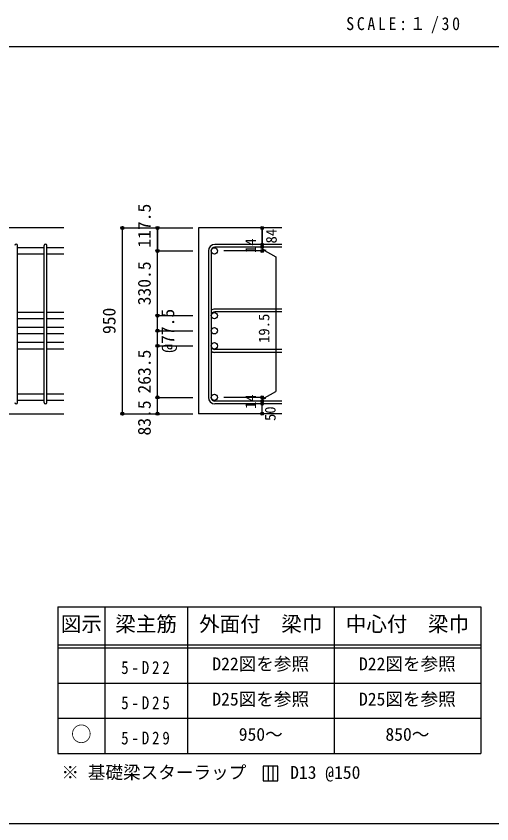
# Model space of a CAD drawing. Units: millimetres at full size, sheet at 1:30, with parts at other scales. Extents: x -5973 to 5954, y -4195 to 4201.
# Drawn here: x -3614 to -1181, y -4195 to -67 of the extents above; entities that cross this region are included whole.
import ezdxf
from ezdxf.enums import TextEntityAlignment as Align

# ---------------------------------------------------------------- set-up
doc = ezdxf.new("R2010")
doc.units = ezdxf.units.MM
doc.header["$LTSCALE"] = 30
doc.header["$PDMODE"] = 32
doc.header["$PDSIZE"] = 15
for name, color, linetype in [('0-1', 2, 'Continuous'), ('0-5', 7, 'Continuous'), ('0-6', 7, 'Continuous'), ('0-D', 4, 'Continuous'), ('6-7_文字', 7, 'Continuous'), ('6-E_枠', 7, 'Continuous'), ('F-0_枠', 6, 'Continuous')]:
    doc.layers.add(name, color=color, linetype=linetype)
doc.styles.add('ＭＳ ゴシック', font='')
doc.styles.get('ＭＳ ゴシック').set_extended_font_data('MS Gothic')

msp = doc.modelspace()

# ---------------------------------------------------------------- linework, layer by layer
at = {"layer": '0-1'}
for p, q in [((-3370.8, -1149.89), (-4820.8, -1149.89)), ((-2255.8, -1149.89), (-2680.8, -1149.89)), ((-2680.8, -1149.89), (-2680.8, -2098.97)), ((-2255.8, -2098.97), (-2680.8, -2098.97))]:
    msp.add_line(p, q, dxfattribs=at)
msp.add_lwpolyline([(-3770.8, -2199.89), (-3770.8, -2098.97), (-3370.8, -2098.97)], dxfattribs=at)
at = {"layer": '0-5'}
for p, q in [((-3470.8, -1250.82), (-3606.8, -1250.82)), ((-3370.8, -1250.82), (-3456.8, -1250.82)), ((-3470.8, -1283.82), (-3606.8, -1283.82)), ((-3370.8, -1283.82), (-3456.8, -1283.82)), ((-3470.8, -1581.39), (-3606.8, -1581.39)), ((-3370.8, -1581.39), (-3456.8, -1581.39)), ((-3470.8, -1614.39), (-3606.8, -1614.39)), ((-3370.8, -1614.39), (-3456.8, -1614.39)), ((-3470.8, -1658.39), (-3606.8, -1658.39)), ((-3470.8, -1691.39), (-3606.8, -1691.39)), ((-3370.8, -1658.39), (-3456.8, -1658.39)), ((-3370.8, -1691.39), (-3456.8, -1691.39)), ((-3470.8, -1735.39), (-3606.8, -1735.39)), ((-3470.8, -1768.39), (-3606.8, -1768.39)), ((-3370.8, -1735.39), (-3456.8, -1735.39)), ((-3370.8, -1768.39), (-3456.8, -1768.39)), ((-3470.8, -1998.97), (-3606.8, -1998.97)), ((-3370.8, -1998.97), (-3456.8, -1998.97)), ((-3470.8, -2031.97), (-3606.8, -2031.97)), ((-3370.8, -2031.97), (-3456.8, -2031.97))]:
    msp.add_line(p, q, dxfattribs=at)
at = {"layer": '0-5', "color": 3}
for centre in [(-2600.3, -1267.32), (-2600.3, -1597.89), (-2600.3, -1674.89), (-2600.3, -1751.89), (-2600.3, -2015.47)]:
    msp.add_circle(centre, 16.5, dxfattribs=at)
at = {"layer": '0-6'}
for p, q in [((-2255.8, -1233.82), (-2597.3, -1233.82)), ((-3606.8, -2041.97), (-3606.8, -1238.82)), ((-3470.8, -2041.97), (-3470.8, -1238.82)), ((-3456.8, -2041.97), (-3456.8, -1238.82)), ((-2630.8, -1267.32), (-2630.8, -2015.47)), ((-2616.8, -1267.32), (-2616.8, -2015.47)), ((-2255.8, -1247.82), (-2597.3, -1247.82)), ((-2255.8, -1564.39), (-2597.3, -1564.39)), ((-2255.8, -1578.39), (-2597.3, -1578.39)), ((-2255.8, -1771.39), (-2597.3, -1771.39)), ((-2255.8, -1785.39), (-2597.3, -1785.39)), ((-2255.8, -2034.97), (-2597.3, -2034.97)), ((-2255.8, -2048.97), (-2597.3, -2048.97))]:
    msp.add_line(p, q, dxfattribs=at)
for centre, radius, start, end in [((-3613.8, -1238.82), 7, 0, 180), ((-3463.8, -1238.82), 7, 0, 180), ((-2597.3, -1267.32), 33.5, 90, 180), ((-2597.3, -1267.32), 19.5, 90, 180), ((-2597.3, -1597.89), 33.5, 90, 125.59765), ((-2597.3, -1597.89), 19.5, 90, 180), ((-2597.3, -1751.89), 19.5, 180, 270), ((-2597.3, -1751.89), 33.5, 234.40235, 270), ((-2597.3, -2015.47), 33.5, 180, 270), ((-2597.3, -2015.47), 19.5, 180, 270), ((-3613.8, -2041.97), 7, 180, 0), ((-3463.8, -2041.97), 7, 180, 0)]:
    msp.add_arc(centre, radius, start, end, dxfattribs=at)
at = {"layer": '0-D'}
for p, q in [((-3070.8, -1149.89), (-2890.8, -1149.89)), ((-3070.8, -1149.89), (-2890.8, -1149.89)), ((-3070.8, -2098.97), (-3070.8, -1149.89)), ((-2890.8, -1149.89), (-2710.8, -1149.89)), ((-2890.8, -1149.89), (-2710.8, -1149.89)), ((-2890.8, -1149.89), (-2890.8, -1267.32)), ((-2890.8, -1267.32), (-2890.8, -1149.89)), ((-2355.8, -1247.82), (-2355.8, -1233.82)), ((-2890.8, -1267.32), (-2710.8, -1267.32)), ((-2890.8, -1267.32), (-2710.8, -1267.32)), ((-2355.8, -1267.32), (-2551.89, -1267.32)), ((-2355.8, -1247.82), (-2355.8, -1267.32)), ((-2355.8, -1257.57), (-2336.48, -1262.75)), ((-2355.8, -1257.57), (-2285.74, -1298.02)), ((-2285.74, -1298.02), (-2285.74, -1984.77)), ((-2890.8, -1597.89), (-2710.8, -1597.89)), ((-2890.8, -1597.89), (-2710.8, -1597.89)), ((-2890.8, -1597.89), (-2710.8, -1597.89)), ((-2890.8, -1674.89), (-2710.8, -1674.89)), ((-2890.8, -1674.89), (-2710.8, -1674.89)), ((-2890.8, -1674.89), (-2710.8, -1674.89)), ((-2890.8, -1751.89), (-2710.8, -1751.89)), ((-2890.8, -1751.89), (-2710.8, -1751.89)), ((-2890.8, -1751.89), (-2710.8, -1751.89)), ((-2890.8, -2015.47), (-2710.8, -2015.47)), ((-2890.8, -2015.47), (-2710.8, -2015.47)), ((-2890.8, -2015.47), (-2710.8, -2015.47)), ((-2890.8, -2098.97), (-2890.8, -2015.47)), ((-2355.8, -2015.47), (-2551.89, -2015.47)), ((-2355.8, -2025.22), (-2285.74, -1984.77)), ((-2355.8, -2034.97), (-2355.8, -2015.47)), ((-2355.8, -2025.22), (-2336.48, -2020.04)), ((-2355.8, -2048.97), (-2355.8, -2034.97)), ((-2355.8, -2098.97), (-2355.8, -2048.97)), ((-3070.8, -2098.97), (-2890.8, -2098.97)), ((-2890.8, -2098.97), (-2710.8, -2098.97))]:
    msp.add_line(p, q, dxfattribs=at)
for points in [[(-2355.8, -1149.89), (-2355.8, -1233.82), (-2355.8, -1149.89)], [(-2890.8, -2015.47), (-2890.8, -1751.89), (-2890.8, -1674.89), (-2890.8, -1597.89), (-2890.8, -1267.32)]]:
    msp.add_lwpolyline(points, dxfattribs=at)
for centre, radius in [((-3070.8, -1149.89), 8), ((-3070.8, -1149.89), 7.2), ((-3070.8, -1149.89), 6.4), ((-3070.8, -1149.89), 5.6), ((-3070.8, -1149.89), 4.8), ((-3070.8, -1149.89), 4), ((-3070.8, -1149.89), 3.2), ((-3070.8, -1149.89), 2.4), ((-3070.8, -1149.89), 1.6), ((-3070.8, -1149.89), 0.8), ((-2890.8, -1149.89), 8), ((-2890.8, -1149.89), 7.2), ((-2890.8, -1149.89), 6.4), ((-2890.8, -1149.89), 5.6), ((-2890.8, -1149.89), 4.8), ((-2890.8, -1149.89), 4), ((-2890.8, -1149.89), 3.2), ((-2890.8, -1149.89), 2.4), ((-2890.8, -1149.89), 1.6), ((-2890.8, -1149.89), 0.8), ((-2355.8, -1149.89), 4), ((-2355.8, -1149.89), 3.6), ((-2355.8, -1149.89), 3.2), ((-2355.8, -1149.89), 2.8), ((-2355.8, -1149.89), 2.4), ((-2355.8, -1149.89), 2), ((-2355.8, -1149.89), 1.6), ((-2355.8, -1149.89), 1.2), ((-2355.8, -1149.89), 0.8), ((-2355.8, -1149.89), 0.4), ((-2355.8, -1233.82), 4), ((-2355.8, -1233.82), 3.6), ((-2355.8, -1233.82), 3.2), ((-2355.8, -1233.82), 2.8), ((-2355.8, -1233.82), 2.4), ((-2355.8, -1233.82), 2), ((-2355.8, -1233.82), 1.6), ((-2355.8, -1233.82), 1.2), ((-2355.8, -1233.82), 0.8), ((-2355.8, -1233.82), 0.4), ((-2890.8, -1267.32), 8), ((-2890.8, -1267.32), 7.2), ((-2890.8, -1267.32), 6.4), ((-2890.8, -1267.32), 5.6), ((-2890.8, -1267.32), 4.8), ((-2890.8, -1267.32), 4), ((-2890.8, -1267.32), 3.2), ((-2890.8, -1267.32), 2.4), ((-2890.8, -1267.32), 1.6), ((-2890.8, -1267.32), 0.8), ((-2355.8, -1247.82), 4), ((-2355.8, -1267.32), 4), ((-2355.8, -1247.82), 3.6), ((-2355.8, -1267.32), 3.6), ((-2355.8, -1247.82), 3.2), ((-2355.8, -1267.32), 3.2), ((-2355.8, -1247.82), 2.8), ((-2355.8, -1267.32), 2.8), ((-2355.8, -1247.82), 2.4), ((-2355.8, -1267.32), 2.4), ((-2355.8, -1247.82), 2), ((-2355.8, -1267.32), 2), ((-2355.8, -1247.82), 1.6), ((-2355.8, -1267.32), 1.6), ((-2355.8, -1247.82), 1.2), ((-2355.8, -1267.32), 1.2), ((-2355.8, -1247.82), 0.8), ((-2355.8, -1267.32), 0.8), ((-2355.8, -1247.82), 0.4), ((-2355.8, -1267.32), 0.4), ((-2890.8, -1597.89), 8), ((-2890.8, -1597.89), 7.2), ((-2890.8, -1597.89), 6.4), ((-2890.8, -1597.89), 5.6), ((-2890.8, -1597.89), 4.8), ((-2890.8, -1597.89), 4), ((-2890.8, -1597.89), 3.2), ((-2890.8, -1597.89), 2.4), ((-2890.8, -1597.89), 1.6), ((-2890.8, -1597.89), 0.8), ((-2890.8, -1674.89), 8), ((-2890.8, -1674.89), 7.2), ((-2890.8, -1674.89), 6.4), ((-2890.8, -1674.89), 5.6), ((-2890.8, -1674.89), 4.8), ((-2890.8, -1674.89), 4), ((-2890.8, -1674.89), 3.2), ((-2890.8, -1674.89), 2.4), ((-2890.8, -1674.89), 1.6), ((-2890.8, -1674.89), 0.8), ((-2890.8, -1751.89), 8), ((-2890.8, -1751.89), 7.2), ((-2890.8, -1751.89), 6.4), ((-2890.8, -1751.89), 5.6), ((-2890.8, -1751.89), 4.8), ((-2890.8, -1751.89), 4), ((-2890.8, -1751.89), 3.2), ((-2890.8, -1751.89), 2.4), ((-2890.8, -1751.89), 1.6), ((-2890.8, -1751.89), 0.8), ((-2890.8, -2015.47), 8), ((-2890.8, -2015.47), 7.2), ((-2890.8, -2015.47), 6.4), ((-2890.8, -2015.47), 5.6), ((-2890.8, -2015.47), 4.8), ((-2890.8, -2015.47), 4), ((-2890.8, -2015.47), 3.2), ((-2890.8, -2015.47), 2.4), ((-2890.8, -2015.47), 1.6), ((-2890.8, -2015.47), 0.8), ((-2355.8, -2015.47), 4), ((-2355.8, -2015.47), 3.6), ((-2355.8, -2015.47), 3.2), ((-2355.8, -2015.47), 2.8), ((-2355.8, -2015.47), 2.4), ((-2355.8, -2015.47), 2), ((-2355.8, -2015.47), 1.6), ((-2355.8, -2015.47), 1.2), ((-2355.8, -2015.47), 0.8), ((-2355.8, -2015.47), 0.4), ((-2355.8, -2034.97), 4), ((-2355.8, -2048.97), 4), ((-2355.8, -2034.97), 3.6), ((-2355.8, -2048.97), 3.6), ((-2355.8, -2034.97), 3.2), ((-2355.8, -2048.97), 3.2), ((-2355.8, -2034.97), 2.8), ((-2355.8, -2048.97), 2.8), ((-2355.8, -2034.97), 2.4), ((-2355.8, -2048.97), 2.4), ((-2355.8, -2034.97), 2), ((-2355.8, -2048.97), 2), ((-2355.8, -2034.97), 1.6), ((-2355.8, -2048.97), 1.6), ((-2355.8, -2034.97), 1.2), ((-2355.8, -2048.97), 1.2), ((-2355.8, -2034.97), 0.8), ((-2355.8, -2048.97), 0.8), ((-2355.8, -2034.97), 0.4), ((-2355.8, -2048.97), 0.4), ((-3070.8, -2098.97), 8), ((-3070.8, -2098.97), 7.2), ((-3070.8, -2098.97), 6.4), ((-3070.8, -2098.97), 5.6), ((-3070.8, -2098.97), 4.8), ((-3070.8, -2098.97), 4), ((-3070.8, -2098.97), 3.2), ((-3070.8, -2098.97), 2.4), ((-3070.8, -2098.97), 1.6), ((-3070.8, -2098.97), 0.8), ((-2890.8, -2098.97), 8), ((-2890.8, -2098.97), 7.2), ((-2890.8, -2098.97), 6.4), ((-2890.8, -2098.97), 5.6), ((-2890.8, -2098.97), 4.8), ((-2890.8, -2098.97), 4), ((-2890.8, -2098.97), 3.2), ((-2890.8, -2098.97), 2.4), ((-2890.8, -2098.97), 1.6), ((-2890.8, -2098.97), 0.8), ((-2355.8, -2098.97), 4), ((-2355.8, -2098.97), 3.6), ((-2355.8, -2098.97), 3.2), ((-2355.8, -2098.97), 2.8), ((-2355.8, -2098.97), 2.4), ((-2355.8, -2098.97), 2), ((-2355.8, -2098.97), 1.6), ((-2355.8, -2098.97), 1.2), ((-2355.8, -2098.97), 0.8), ((-2355.8, -2098.97), 0.4)]:
    msp.add_circle(centre, radius, dxfattribs=at)
at = {"layer": '0-D', "color": 7}
for p in [(-3070.8, -1149.89), (-2890.8, -1149.89), (-2355.8, -1149.89), (-2355.8, -1233.82), (-2890.8, -1267.32), (-2890.8, -1267.32), (-2355.8, -1247.82), (-2355.8, -1267.32), (-2890.8, -1597.89), (-2890.8, -1674.89), (-2890.8, -1751.89), (-2890.8, -2015.47), (-2355.8, -2015.47), (-2355.8, -2015.47), (-2355.8, -2034.97), (-2355.8, -2048.97), (-3070.8, -2098.97), (-2890.8, -2098.97), (-2355.8, -2098.97)]:
    msp.add_point(p, dxfattribs=at)
at = {"layer": '6-7_文字'}
for p, q in [((-2325.55, -3900.27), (-2325.55, -3975.27)), ((-2300.55, -3900.27), (-2300.55, -3975.27))]:
    msp.add_line(p, q, dxfattribs=at)
msp.add_lwpolyline([(-2350.55, -3975.27), (-2275.55, -3975.27), (-2275.55, -3900.27), (-2350.55, -3900.27)], close=True, dxfattribs=at)
at = {"layer": '6-E_枠', "color": 3}
for p, q in [((-3400.52, -3085.43), (-3400.52, -3835.43)), ((-3400.52, -3085.43), (-1238, -3085.43)), ((-1238, -3085.43), (-1238, -3835.43)), ((-3400.52, -3835.43), (-1238, -3835.43))]:
    msp.add_line(p, q, dxfattribs=at)
at = {"layer": '6-E_枠'}
for p, q in [((-3160.52, -3085.43), (-3160.52, -3835.43)), ((-2738, -3085.43), (-2738, -3835.43)), ((-1988, -3085.43), (-1988, -3835.43)), ((-3400.52, -3280.43), (-1238, -3280.43)), ((-3400.52, -3295.43), (-1238, -3295.43)), ((-3400.52, -3475.43), (-1238, -3475.43)), ((-3400.52, -3655.43), (-1238, -3655.43))]:
    msp.add_line(p, q, dxfattribs=at)
at = {"layer": 'F-0_枠', "color": 2}
msp.add_line((-5972.88, -222.05), (3723.6, -222.05), dxfattribs=at)
at = {"layer": 'F-0_枠'}
msp.add_line((5954.1, -4195.24), (-5972.88, -4195.24), dxfattribs=at)

# ---------------------------------------------------------------- texts
at = {"layer": '0-D', "style": 'ＭＳ ゴシック'}
for s, height, p in [('117.5', 65.98, (-2905.8, -1250.32)), ('84', 54.99, (-2264.86, -1229.11)), ('14', 54.99, (-2371.03, -1277.76)), ('330.5', 65.98, (-2905.8, -1545.11)), ('950', 65.98, (-3085.8, -1691.93)), ('@77.5', 65.98, (-2785.8, -1787.39)), ('19.5', 54.99, (-2302.57, -1737.44)), ('263.5', 65.98, (-2905.8, -1996.18)), ('14', 54.99, (-2371.06, -2075.14)), ('83.5', 65.98, (-2905.8, -2210.47)), ('50', 54.99, (-2270.8, -2136.47))]:
    msp.add_text(s, height=height, rotation=90, dxfattribs=at).set_placement(p, align=Align.BOTTOM_LEFT)
at = {"layer": '6-7_文字', "color": 2, "style": 'ＭＳ ゴシック'}
for s, p in [('図示', (-3385.52, -3235.43)), ('梁主筋', (-3106.76, -3235.43)), ('外面付\u3000梁巾', (-2678, -3235.43)), ('中心付\u3000梁巾', (-1928, -3235.43)), ('○', (-3333.02, -3797.93))]:
    msp.add_text(s, height=76.98, dxfattribs=at).set_placement(p, align=Align.BOTTOM_LEFT)
at = {"layer": '6-7_文字', "style": 'ＭＳ ゴシック'}
for s, p in [('D22図を参照', (-2610.5, -3430.43)), ('D22図を参照', (-1860.5, -3430.43)), ('D25図を参照', (-2610.5, -3610.43)), ('D25図を参照', (-1860.5, -3610.43)), ('950～', (-2475.5, -3790.43)), ('850～', (-1725.5, -3790.43)), ('※ 基礎梁スターラップ     D13 @150', (-3381.96, -3985.01))]:
    msp.add_text(s, height=65.98, dxfattribs=at).set_placement(p, align=Align.BOTTOM_LEFT)
at = {"layer": '6-7_文字', "color": 2, "insert": (-1925.98, -154.55), "char_height": 65.98, "attachment_point": 7, "style": 'ＭＳ ゴシック'}
msp.add_mtext('\\T1.34;\\W0.9;SCALE:１/30', dxfattribs=at)
at = {"layer": '6-7_文字', "char_height": 65.98, "attachment_point": 7, "style": 'ＭＳ ゴシック'}
for s, insert in [('\\T1.38;\\W0.85;5-D22', (-3076.76, -3430.43)), ('\\T1.38;\\W0.85;5-D25', (-3076.76, -3610.43)), ('\\T1.38;\\W0.85;5-D29', (-3076.76, -3790.43))]:
    msp.add_mtext(s, dxfattribs=dict(at, insert=insert))

doc.saveas('drawing.dxf')
